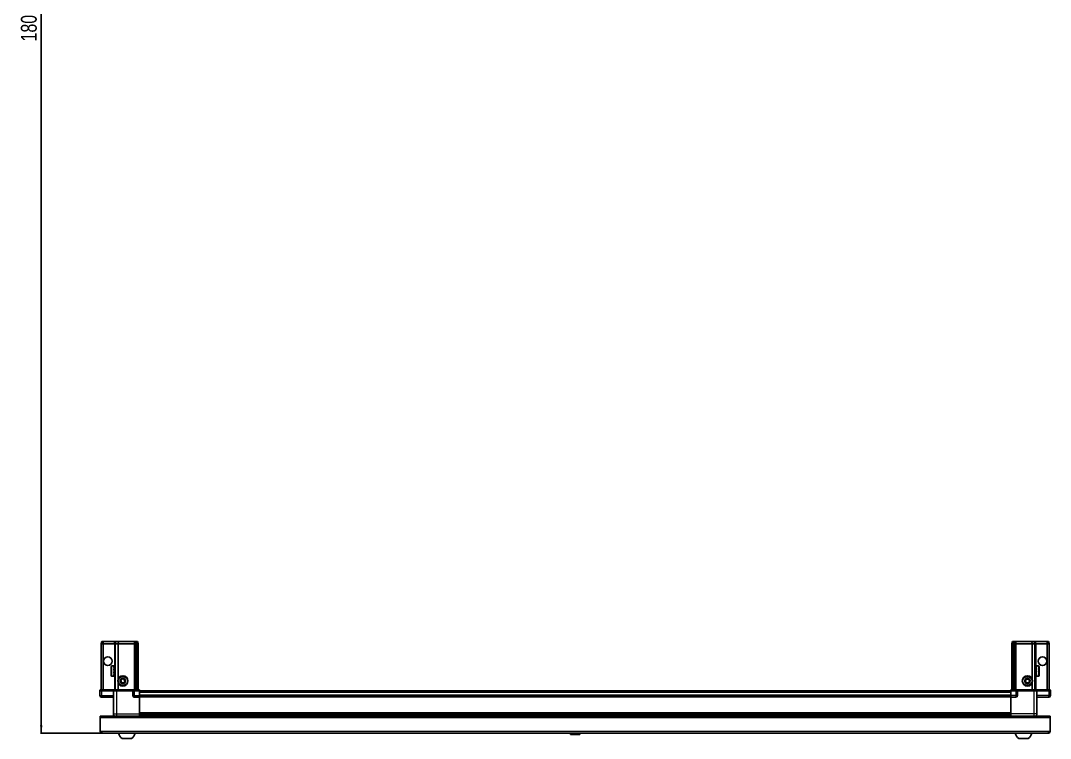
# Model space of a CAD drawing. Header units: millimetres. Extents: x 1319 to 6048, y -1238 to 1765.
# Drawn here: x 1375 to 2675, y -1238 to -331 of the extents above; entities that cross this region are included whole.
import ezdxf

# ---------------------------------------------------------------- set-up
doc = ezdxf.new("R2010")
doc.units = ezdxf.units.MM
doc.layers.add('FORMAT', color=7, linetype='Continuous')
doc.styles.add('SLDTEXTSTYLE0', font='TXT', dxfattribs={"width": 0.75})
doc.dimstyles.new('SLDDIMSTYLE0', dxfattribs={"dimtxt": 20, "dimasz": 10, "dimexe": 0, "dimexo": 0.0625, "dimgap": 5, "dimtad": 2, "dimdec": 1, "dimrnd": 1e-09, "dimzin": 12, "dimdsep": 46, "dimtxsty": 'SLDTEXTSTYLE0', "dimsah": 1, "dimcen": 0.09, "dimadec": 0, "dimazin": 3, "dimtfac": 1, "dimtofl": 0, "dimtmove": 0, "dimatfit": 3, "dimfxl": 0, "dimfrac": 2, "dimtolj": 1, "dimtzin": 12, "dimarcsym": 0})

# ---------------------------------------------------------------- blocks, each defined once
blk = doc.blocks.new('_D_9')
at = {"layer": 'FORMAT'}
for p, q in [((2068.9, 575.4), (1399.7, 575.4)), ((1400.7, 575.4), (1400.7, -1231.6)), ((1477.2, -1231.6), (1399.7, -1231.6))]:
    blk.add_line(p, q, dxfattribs=at)
for points in [[(1400.7, 575.4), (1399.1, 565.4), (1402.2, 565.4)], [(1400.7, -1231.6), (1402.2, -1221.6), (1399.1, -1221.6)]]:
    blk.add_solid(points, dxfattribs=at)
at = {"layer": 'FORMAT', "insert": (1374.9, -357.7), "char_height": 20, "attachment_point": 1, "rotation": 90, "style": 'SLDTEXTSTYLE0'}
blk.add_mtext('1807', dxfattribs=at)

msp = doc.modelspace()

# ---------------------------------------------------------------- linework, layer by layer
at = {"color": 7, "linetype": 'Continuous', "lineweight": 25}
for p, q in [((1476.16, -1118.62), (1476.96, -1115.62)), ((1476.96, -1115.62), (1478.81, -1115.62)), ((1478.66, -1118.62), (1478.81, -1115.62)), ((1478.81, -1115.62), (1493.16, -1115.62)), ((1493.16, -1115.62), (1494.96, -1115.62)), ((1494.16, -1118.62), (1494.96, -1115.62)), ((1494.96, -1115.62), (1497.99, -1115.62)), ((1497.99, -1115.62), (1497.66, -1118.62)), ((1497.99, -1115.62), (1518.16, -1115.62)), ((1518.16, -1115.62), (1519.96, -1115.62)), ((1519.96, -1115.62), (1519.16, -1118.62)), ((1519.96, -1115.62), (1520.7, -1115.62)), ((1520.7, -1115.62), (1520.16, -1118.62)), ((1520.7, -1115.62), (1521.2, -1115.62)), ((1521.2, -1115.62), (1522.35, -1115.62)), ((1521.2, -1115.62), (1521.66, -1118.62)), ((1522.35, -1115.62), (1523.16, -1118.62)), ((2626.96, -1115.62), (2626.16, -1118.62)), ((2628.11, -1115.62), (2626.96, -1115.62)), ((2628.11, -1115.62), (2627.66, -1118.62)), ((2628.61, -1115.62), (2628.11, -1115.62)), ((2628.61, -1115.62), (2629.16, -1118.62)), ((2629.35, -1115.62), (2628.61, -1115.62)), ((2629.35, -1115.62), (2630.16, -1118.62)), ((2631.16, -1115.62), (2629.35, -1115.62)), ((2651.32, -1115.62), (2631.16, -1115.62)), ((2651.32, -1115.62), (2651.66, -1118.62)), ((2654.35, -1115.62), (2651.32, -1115.62)), ((2655.16, -1118.62), (2654.35, -1115.62)), ((2656.16, -1115.62), (2654.35, -1115.62)), ((2670.5, -1115.62), (2656.16, -1115.62)), ((2670.66, -1118.62), (2670.5, -1115.62)), ((2672.35, -1115.62), (2670.5, -1115.62)), ((2673.16, -1118.62), (2672.35, -1115.62)), ((1476.16, -1118.62), (1476.16, -1176.92)), ((1478.66, -1118.62), (1476.16, -1118.62)), ((1493.16, -1118.62), (1478.66, -1118.62)), ((1478.66, -1118.62), (1478.66, -1176.92)), ((1494.16, -1118.62), (1493.16, -1118.62)), ((1497.66, -1118.62), (1494.16, -1118.62)), ((1494.16, -1118.62), (1494.16, -1176.92)), ((1497.66, -1118.62), (1497.66, -1163.12)), ((1518.16, -1118.62), (1497.66, -1118.62)), ((1519.16, -1118.62), (1518.16, -1118.62)), ((1519.16, -1118.62), (1519.16, -1176.92)), ((1520.16, -1118.62), (1519.16, -1118.62)), ((1520.16, -1118.62), (1520.16, -1176.92)), ((1521.66, -1118.62), (1520.16, -1118.62)), ((1521.66, -1118.62), (1521.66, -1176.92)), ((1523.16, -1118.62), (1521.66, -1118.62)), ((1523.16, -1118.62), (1523.16, -1176.92)), ((2626.16, -1118.62), (2627.66, -1118.62)), ((2626.16, -1118.62), (2626.16, -1176.92)), ((2627.66, -1118.62), (2629.16, -1118.62)), ((2627.66, -1118.62), (2627.66, -1176.92)), ((2629.16, -1118.62), (2630.16, -1118.62)), ((2629.16, -1118.62), (2629.16, -1176.92)), ((2630.16, -1118.62), (2630.16, -1176.92)), ((2630.16, -1118.62), (2631.16, -1118.62)), ((2631.16, -1118.62), (2651.66, -1118.62)), ((2651.66, -1118.62), (2651.66, -1163.12)), ((2651.66, -1118.62), (2655.16, -1118.62)), ((2655.16, -1118.62), (2655.16, -1176.92)), ((2655.16, -1118.62), (2656.16, -1118.62)), ((2656.16, -1118.62), (2670.66, -1118.62)), ((2670.66, -1118.62), (2673.16, -1118.62)), ((2670.66, -1118.62), (2670.66, -1176.92)), ((2673.16, -1118.62), (2673.16, -1176.92)), ((1488.96, -1158.82), (1488.96, -1147.42)), ((1492.16, -1146.62), (1489.76, -1146.62)), ((1492.16, -1146.62), (1492.16, -1146.63)), ((1492.16, -1146.63), (1492.66, -1146.63)), ((1492.16, -1146.81), (1492.66, -1146.81)), ((1492.16, -1146.81), (1492.16, -1147.03)), ((1492.16, -1147.03), (1492.66, -1147.03)), ((1492.16, -1147.61), (1492.66, -1147.61)), ((1492.16, -1147.61), (1492.16, -1148.03)), ((1492.16, -1148.03), (1492.66, -1148.03)), ((1492.16, -1148.94), (1492.66, -1148.94)), ((1492.16, -1148.94), (1492.16, -1149.53)), ((1492.16, -1149.53), (1492.66, -1149.53)), ((1492.16, -1150.68), (1492.66, -1150.68)), ((1492.16, -1150.68), (1492.16, -1151.38)), ((1492.16, -1151.38), (1492.66, -1151.38)), ((1492.16, -1152.67), (1492.66, -1152.67)), ((1492.16, -1152.67), (1492.16, -1153.4)), ((1492.16, -1152.81), (1492.66, -1152.81)), ((1492.16, -1153.31), (1492.66, -1153.31)), ((1492.16, -1153.4), (1492.66, -1153.4)), ((1492.16, -1154.69), (1492.66, -1154.69)), ((1492.16, -1154.69), (1492.16, -1155.4)), ((1492.16, -1155.4), (1492.66, -1155.4)), ((1492.16, -1156.56), (1492.66, -1156.56)), ((1492.16, -1156.56), (1492.16, -1157.17)), ((1492.66, -1146.81), (1492.66, -1146.63)), ((1492.66, -1147.03), (1492.66, -1146.81)), ((1492.66, -1147.61), (1492.66, -1147.03)), ((1492.66, -1148.03), (1492.66, -1147.61)), ((1492.66, -1148.94), (1492.66, -1148.03)), ((1492.76, -1148.72), (1492.66, -1148.72)), ((1492.66, -1149.53), (1492.66, -1148.94)), ((1492.66, -1150.68), (1492.66, -1149.53)), ((1492.66, -1151.38), (1492.66, -1150.68)), ((1492.66, -1152.67), (1492.66, -1151.38)), ((1492.66, -1152.81), (1492.66, -1152.67)), ((1492.66, -1153.4), (1492.66, -1153.31)), ((1492.66, -1154.69), (1492.66, -1153.4)), ((1492.66, -1155.4), (1492.66, -1154.69)), ((1492.66, -1156.56), (1492.66, -1155.4)), ((1492.66, -1157.17), (1492.66, -1156.56)), ((1492.76, -1157.52), (1492.76, -1148.72)), ((1493.64, -1149.81), (1493.16, -1149.12)), ((1493.16, -1157.12), (1493.16, -1149.12)), ((1493.16, -1157.12), (1493.64, -1156.43)), ((1494.12, -1149.12), (1493.64, -1149.81)), ((1493.64, -1156.43), (1493.64, -1149.81)), ((1493.64, -1156.43), (1494.12, -1157.12)), ((1494.16, -1149.12), (1494.12, -1149.12)), ((1494.12, -1157.12), (1494.12, -1149.12)), ((2655.19, -1149.12), (2655.16, -1149.12)), ((2655.67, -1149.81), (2655.19, -1149.12)), ((2655.19, -1149.12), (2655.19, -1157.12)), ((2655.19, -1157.12), (2655.67, -1156.43)), ((2656.16, -1149.12), (2655.67, -1149.81)), ((2655.67, -1149.81), (2655.67, -1156.43)), ((2655.67, -1156.43), (2656.16, -1157.12)), ((2656.16, -1149.12), (2656.16, -1157.12)), ((2656.66, -1148.72), (2656.56, -1148.72)), ((2656.56, -1148.72), (2656.56, -1157.52)), ((2659.56, -1146.62), (2656.66, -1146.62)), ((2657.16, -1146.62), (2656.66, -1146.62)), ((2656.66, -1146.62), (2656.66, -1146.67)), ((2656.66, -1146.67), (2656.66, -1146.95)), ((2657.16, -1146.67), (2656.66, -1146.67)), ((2657.16, -1146.95), (2656.66, -1146.95)), ((2656.66, -1146.95), (2656.66, -1147.23)), ((2657.16, -1147.23), (2656.66, -1147.23)), ((2656.66, -1147.23), (2656.66, -1147.89)), ((2657.16, -1147.89), (2656.66, -1147.89)), ((2656.66, -1147.89), (2656.66, -1148.36)), ((2656.66, -1148.36), (2656.66, -1149.34)), ((2657.16, -1148.36), (2656.66, -1148.36)), ((2657.16, -1149.34), (2656.66, -1149.34)), ((2656.66, -1149.34), (2656.66, -1149.96)), ((2656.66, -1149.96), (2656.66, -1151.16)), ((2657.16, -1149.96), (2656.66, -1149.96)), ((2657.16, -1151.16), (2656.66, -1151.16)), ((2656.66, -1151.16), (2656.66, -1151.79)), ((2657.16, -1151.79), (2656.66, -1151.79)), ((2656.66, -1151.87), (2656.66, -1153.17)), ((2657.16, -1151.87), (2656.66, -1151.87)), ((2657.16, -1153.17), (2656.66, -1153.17)), ((2657.16, -1153.65), (2656.66, -1153.65)), ((2656.66, -1153.65), (2656.66, -1153.91)), ((2656.66, -1153.91), (2656.66, -1155.17)), ((2657.16, -1153.91), (2656.66, -1153.91)), ((2657.16, -1155.17), (2656.66, -1155.17)), ((2656.66, -1155.17), (2656.66, -1155.86)), ((2656.66, -1155.86), (2656.66, -1156.98)), ((2657.16, -1155.86), (2656.66, -1155.86)), ((2657.16, -1156.98), (2656.66, -1156.98)), ((2656.66, -1156.98), (2656.66, -1157.55)), ((2657.16, -1146.67), (2657.16, -1146.62)), ((2657.16, -1147.23), (2657.16, -1146.95)), ((2657.16, -1148.36), (2657.16, -1147.89)), ((2657.16, -1149.96), (2657.16, -1149.34)), ((2657.16, -1151.87), (2657.16, -1151.16)), ((2657.16, -1153.91), (2657.16, -1153.17)), ((2657.16, -1155.86), (2657.16, -1155.17)), ((2657.16, -1157.55), (2657.16, -1156.98)), ((2660.36, -1147.42), (2660.36, -1158.82)), ((1489.76, -1159.62), (1492.16, -1159.62)), ((1492.16, -1157.17), (1492.66, -1157.17)), ((1492.16, -1158.1), (1492.66, -1158.1)), ((1492.16, -1158.1), (1492.16, -1158.54)), ((1492.16, -1158.54), (1492.66, -1158.54)), ((1492.16, -1159.15), (1492.66, -1159.15)), ((1492.16, -1159.15), (1492.16, -1159.38)), ((1492.16, -1159.38), (1492.66, -1159.38)), ((1492.16, -1159.6), (1492.66, -1159.6)), ((1492.16, -1159.6), (1492.16, -1159.62)), ((1492.16, -1159.61), (1492.66, -1159.61)), ((1492.66, -1158.1), (1492.66, -1157.17)), ((1492.66, -1157.52), (1492.76, -1157.52)), ((1492.66, -1158.54), (1492.66, -1158.1)), ((1492.66, -1159.15), (1492.66, -1158.54)), ((1492.66, -1159.38), (1492.66, -1159.15)), ((1492.66, -1159.6), (1492.66, -1159.38)), ((1492.66, -1159.61), (1492.66, -1159.6)), ((1494.12, -1157.12), (1494.16, -1157.12)), ((1497.66, -1168.12), (1497.66, -1176.92)), ((2651.66, -1168.12), (2651.66, -1176.92)), ((2655.16, -1157.12), (2655.19, -1157.12)), ((2656.56, -1157.52), (2656.66, -1157.52)), ((2656.66, -1157.55), (2656.66, -1158.41)), ((2657.16, -1157.55), (2656.66, -1157.55)), ((2657.16, -1158.41), (2656.66, -1158.41)), ((2656.66, -1158.41), (2656.66, -1158.8)), ((2656.66, -1158.8), (2656.66, -1159.32)), ((2657.16, -1158.8), (2656.66, -1158.8)), ((2657.16, -1159.32), (2656.66, -1159.32)), ((2656.66, -1159.32), (2656.66, -1159.5)), ((2656.66, -1159.5), (2656.66, -1159.62)), ((2657.16, -1159.5), (2656.66, -1159.5)), ((2656.66, -1159.62), (2659.56, -1159.62)), ((2657.16, -1158.8), (2657.16, -1158.41)), ((2657.16, -1159.5), (2657.16, -1159.32)), ((1475.16, -1176.92), (1474.66, -1177.79)), ((1474.66, -1178.12), (1474.66, -1177.79)), ((1474.66, -1178.12), (1476.66, -1178.12)), ((1474.66, -1178.12), (1474.66, -1184.12)), ((1476.66, -1176.92), (1475.16, -1176.92)), ((1476.66, -1176.92), (1491.46, -1176.92)), ((1491.46, -1178.12), (1476.66, -1178.12)), ((1476.66, -1178.12), (1491.46, -1178.12)), ((1491.46, -1176.92), (1491.66, -1176.92)), ((1491.66, -1178.12), (1491.46, -1178.12)), ((1491.66, -1178.12), (1491.66, -1176.92)), ((1491.66, -1176.92), (1495.66, -1176.92)), ((1495.66, -1178.12), (1491.66, -1178.12)), ((1491.66, -1178.12), (1491.66, -1207.12)), ((1495.66, -1176.92), (1515.96, -1176.92)), ((1515.96, -1178.12), (1495.66, -1178.12)), ((1515.96, -1176.92), (1516.16, -1176.92)), ((1516.16, -1178.12), (1515.96, -1178.12)), ((1516.16, -1178.12), (1516.16, -1176.92)), ((1516.83, -1176.92), (1516.16, -1176.92)), ((1516.16, -1178.12), (1518.16, -1178.12)), ((1516.16, -1178.12), (1516.16, -1184.12)), ((1516.83, -1176.92), (1524.66, -1176.92)), ((1524.66, -1177.79), (1518.16, -1177.79)), ((1524.66, -1178.12), (1518.16, -1178.12)), ((1518.16, -1178.12), (1524.66, -1178.12)), ((1524.66, -1176.92), (1524.66, -1177.79)), ((1524.66, -1177.79), (1524.66, -1177.79)), ((1524.66, -1178.12), (1524.66, -1177.79)), ((1524.66, -1178.12), (1524.66, -1178.12)), ((1524.66, -1178.12), (1524.66, -1184.12)), ((2624.66, -1178.27), (1524.66, -1178.27)), ((2624.66, -1177.79), (2624.66, -1176.92)), ((2624.66, -1176.92), (2632.48, -1176.92)), ((2631.16, -1177.79), (2624.66, -1177.79)), ((2624.66, -1178.12), (2624.66, -1177.79)), ((2631.16, -1178.12), (2624.66, -1178.12)), ((2624.66, -1178.12), (2624.66, -1184.12)), ((2631.16, -1178.12), (2633.16, -1178.12)), ((2633.16, -1178.12), (2631.16, -1178.12)), ((2633.16, -1176.92), (2632.48, -1176.92)), ((2633.16, -1178.12), (2633.16, -1176.92)), ((2633.16, -1176.92), (2633.36, -1176.92)), ((2633.36, -1178.12), (2633.16, -1178.12)), ((2633.16, -1178.12), (2633.16, -1184.12)), ((2633.36, -1176.92), (2653.66, -1176.92)), ((2653.66, -1178.12), (2633.36, -1178.12)), ((2653.66, -1176.92), (2657.66, -1176.92)), ((2657.66, -1178.12), (2653.66, -1178.12)), ((2657.66, -1178.12), (2657.66, -1176.92)), ((2657.66, -1176.92), (2657.86, -1176.92)), ((2657.86, -1178.12), (2657.66, -1178.12)), ((2657.66, -1178.12), (2657.66, -1207.12)), ((2657.86, -1176.92), (2672.66, -1176.92)), ((2672.66, -1178.12), (2657.86, -1178.12)), ((2674.16, -1176.92), (2672.66, -1176.92)), ((2672.66, -1178.12), (2674.66, -1178.12)), ((2674.66, -1177.79), (2674.16, -1176.92)), ((2674.66, -1177.79), (2674.16, -1176.92)), ((2674.66, -1178.12), (2674.66, -1177.79)), ((2674.66, -1178.12), (2674.66, -1177.79)), ((2674.66, -1178.12), (2674.66, -1178.12)), ((2674.66, -1178.12), (2674.66, -1184.12)), ((1491.66, -1186.12), (1476.66, -1186.12)), ((1524.66, -1186.12), (1518.16, -1186.12)), ((1524.66, -1184.12), (1524.66, -1186.12)), ((2624.66, -1185.47), (1524.66, -1185.47)), ((1524.66, -1207.12), (1524.66, -1186.12)), ((2624.66, -1184.12), (2624.66, -1186.12)), ((2624.66, -1186.12), (2631.16, -1186.12)), ((2624.66, -1207.12), (2624.66, -1186.12)), ((2657.66, -1186.12), (2672.66, -1186.12)), ((1524.66, -1208.14), (2624.66, -1208.14)), ((1524.66, -1208.18), (2624.66, -1208.18)), ((1475.16, -1210.12), (2674.16, -1210.12)), ((1475.16, -1212.22), (1475.16, -1210.12)), ((1475.16, -1229.52), (1475.16, -1212.22)), ((1490.16, -1210.02), (1477.26, -1210.02)), ((1490.16, -1210.02), (1490.16, -1210.12)), ((1548.53, -1209.97), (1524.66, -1209.97)), ((1543.16, -1210.12), (1543.16, -1209.97)), ((1543.2, -1210.12), (1543.2, -1209.97)), ((1543.47, -1210.12), (1543.47, -1209.97)), ((1543.73, -1210.12), (1543.73, -1209.97)), ((1544.38, -1210.12), (1544.38, -1209.97)), ((1544.84, -1210.12), (1544.84, -1209.97)), ((1545.81, -1210.12), (1545.81, -1209.97)), ((1546.43, -1210.12), (1546.43, -1209.97)), ((1547.62, -1210.12), (1547.62, -1209.97)), ((1548.28, -1210.12), (1548.28, -1209.97)), ((1548.33, -1210.12), (1548.33, -1209.97)), ((1549.62, -1209.97), (1548.53, -1209.97)), ((1550.35, -1209.97), (1549.62, -1209.97)), ((1549.62, -1210.12), (1549.62, -1209.97)), ((1549.62, -1209.97), (1549.62, -1209.97)), ((1549.63, -1210.12), (1549.63, -1209.97)), ((1550.13, -1210.12), (1550.13, -1209.97)), ((1550.36, -1209.97), (1550.35, -1209.97)), ((1550.36, -1210.12), (1550.36, -1209.97)), ((1550.78, -1209.97), (1550.36, -1209.97)), ((2598.53, -1209.97), (1550.78, -1209.97)), ((1551.63, -1210.12), (1551.63, -1209.97)), ((1552.32, -1210.12), (1552.32, -1209.97)), ((1553.45, -1210.12), (1553.45, -1209.97)), ((1554.02, -1210.12), (1554.02, -1209.97)), ((1554.9, -1210.12), (1554.9, -1209.97)), ((1555.3, -1210.12), (1555.3, -1209.97)), ((1555.83, -1210.12), (1555.83, -1209.97)), ((1556.02, -1210.12), (1556.02, -1209.97)), ((1556.16, -1210.12), (1556.16, -1209.97)), ((2593.16, -1210.12), (2593.16, -1209.97)), ((2593.33, -1210.12), (2593.33, -1209.97)), ((2593.54, -1210.12), (2593.54, -1209.97)), ((2594.1, -1210.12), (2594.1, -1209.97)), ((2594.52, -1210.12), (2594.52, -1209.97)), ((2595.42, -1210.12), (2595.42, -1209.97)), ((2596, -1210.12), (2596, -1209.97)), ((2597.15, -1210.12), (2597.15, -1209.97)), ((2597.84, -1210.12), (2597.84, -1209.97)), ((2599.12, -1209.97), (2598.53, -1209.97)), ((2599.12, -1210.12), (2599.12, -1209.97)), ((2599.13, -1209.97), (2599.12, -1209.97)), ((2599.86, -1209.97), (2599.13, -1209.97)), ((2599.29, -1210.12), (2599.29, -1209.97)), ((2599.79, -1210.12), (2599.79, -1209.97)), ((2599.86, -1210.12), (2599.86, -1209.97)), ((2600.78, -1209.97), (2599.86, -1209.97)), ((2599.86, -1209.97), (2599.86, -1209.97)), ((2624.66, -1209.97), (2600.78, -1209.97)), ((2601.15, -1210.12), (2601.15, -1209.97)), ((2601.86, -1210.12), (2601.86, -1209.97)), ((2603.03, -1210.12), (2603.03, -1209.97)), ((2603.64, -1210.12), (2603.64, -1209.97)), ((2604.58, -1210.12), (2604.58, -1209.97)), ((2605.03, -1210.12), (2605.03, -1209.97)), ((2605.65, -1210.12), (2605.65, -1209.97)), ((2605.9, -1210.12), (2605.9, -1209.97)), ((2606.14, -1210.12), (2606.14, -1209.97)), ((2606.15, -1210.12), (2606.15, -1209.97)), ((2659.16, -1210.02), (2659.16, -1210.12)), ((2659.16, -1210.02), (2672.06, -1210.02)), ((2674.16, -1210.12), (2674.16, -1212.22)), ((2674.16, -1212.22), (2674.16, -1229.52)), ((1477.26, -1229.52), (1475.16, -1229.52)), ((1477.26, -1229.52), (1477.26, -1231.62)), ((2672.06, -1231.62), (1477.26, -1231.62)), ((2069.86, -1231.62), (2068.87, -1232.6)), ((2068.87, -1232.6), (2068.87, -1233.12)), ((2080.44, -1232.6), (2068.87, -1232.6)), ((2080.44, -1233.12), (2068.87, -1233.12)), ((2080.44, -1232.6), (2079.46, -1231.62)), ((2080.44, -1233.12), (2080.44, -1232.6)), ((2674.16, -1229.52), (2672.06, -1229.52)), ((2672.06, -1231.62), (2672.06, -1229.52)), ((1502.66, -1238.22), (1514.66, -1238.22)), ((2634.66, -1238.22), (2646.66, -1238.22))]:
    msp.add_line(p, q, dxfattribs=at)
at = {"color": 8, "linetype": 'Continuous', "lineweight": 18}
for p, q in [((1493.16, -1118.62), (1493.16, -1115.62)), ((1518.16, -1115.62), (1518.16, -1118.62)), ((2631.16, -1115.62), (2631.16, -1118.62)), ((2656.16, -1118.62), (2656.16, -1115.62)), ((1493.16, -1118.62), (1493.16, -1149.12)), ((1518.16, -1118.62), (1518.16, -1176.92)), ((2631.16, -1118.62), (2631.16, -1176.92)), ((2656.16, -1118.62), (2656.16, -1149.12)), ((1489.76, -1159.62), (1489.76, -1146.62)), ((2659.56, -1146.62), (2659.56, -1159.62)), ((1493.16, -1157.12), (1493.16, -1176.92)), ((2656.16, -1157.12), (2656.16, -1176.92)), ((1476.66, -1178.12), (1476.66, -1176.92)), ((1476.66, -1178.12), (1476.66, -1184.12)), ((1491.46, -1178.12), (1491.46, -1176.92)), ((1495.66, -1178.12), (1495.66, -1176.92)), ((1495.66, -1178.12), (1495.66, -1207.12)), ((1515.96, -1178.12), (1515.96, -1176.92)), ((1518.16, -1178.12), (1518.16, -1177.79)), ((1518.16, -1178.12), (1518.16, -1184.12)), ((1524.66, -1178.12), (1524.66, -1177.79)), ((2624.66, -1180.27), (1524.66, -1180.27)), ((2631.16, -1178.12), (2631.16, -1177.79)), ((2631.16, -1178.12), (2631.16, -1184.12)), ((2633.36, -1176.92), (2633.36, -1178.12)), ((2653.66, -1178.12), (2653.66, -1176.92)), ((2653.66, -1178.12), (2653.66, -1207.12)), ((2657.86, -1176.92), (2657.86, -1178.12)), ((2672.66, -1178.12), (2672.66, -1176.92)), ((2672.66, -1178.12), (2672.66, -1184.12)), ((1474.66, -1184.12), (1476.66, -1184.12)), ((1476.66, -1184.12), (1491.66, -1184.12)), ((1476.66, -1186.12), (1476.66, -1184.12)), ((1516.16, -1184.12), (1518.16, -1184.12)), ((1518.16, -1184.12), (1524.66, -1184.12)), ((1518.16, -1184.12), (1518.16, -1186.12)), ((2624.66, -1183.47), (1524.66, -1183.47)), ((2624.66, -1186.12), (1524.66, -1186.12)), ((2631.16, -1184.12), (2624.66, -1184.12)), ((2633.16, -1184.12), (2631.16, -1184.12)), ((2631.16, -1184.12), (2631.16, -1186.12)), ((2672.66, -1184.12), (2657.66, -1184.12)), ((2674.66, -1184.12), (2672.66, -1184.12)), ((2672.66, -1186.12), (2672.66, -1184.12)), ((1495.66, -1207.12), (1524.66, -1207.12)), ((1524.66, -1205.52), (2624.66, -1205.52)), ((2624.66, -1206.94), (1524.66, -1206.94)), ((2653.66, -1207.12), (2624.66, -1207.12)), ((2674.16, -1212.22), (1475.16, -1212.22)), ((1477.26, -1210.12), (1477.26, -1210.02)), ((1524.66, -1209.38), (2624.66, -1209.38)), ((2672.06, -1210.12), (2672.06, -1210.02)), ((2672.06, -1229.52), (1477.26, -1229.52))]:
    msp.add_line(p, q, dxfattribs=at)
at = {"color": 7, "linetype": 'Continuous', "lineweight": 25, "flags": 128}
for points in [[(1477.26, -1210.02), (1476.85, -1210.06), (1476.62, -1210.12)], [(2672.7, -1210.12), (2672.47, -1210.06), (2672.06, -1210.02)]]:
    msp.add_lwpolyline(points, dxfattribs=at)
at = {"color": 7, "linetype": 'Continuous', "lineweight": 25}
for centre, radius in [((1484.66, -1140.62), 5.5), ((2664.66, -1140.62), 5.5), ((1503.66, -1165.62), 6.5), ((1503.66, -1165.62), 3.46), ((2645.66, -1165.62), 6.5), ((2645.66, -1165.62), 3.46)]:
    msp.add_circle(centre, radius, dxfattribs=at)
at = {"color": 8, "linetype": 'Continuous', "lineweight": 18}
for centre in [(1503.66, -1165.62), (2645.66, -1165.62)]:
    msp.add_circle(centre, 5.7, dxfattribs=at)
at = {"color": 7, "linetype": 'Continuous', "lineweight": 25}
for centre, radius, start, end in [((1489.76, -1147.42), 0.8, 90, 180), ((1493.16, -1148.72), 0.4, 180, 270), ((2656.16, -1148.72), 0.4, 270, 360), ((2659.56, -1147.42), 0.8, 0, 90), ((1489.76, -1158.82), 0.8, 180, 270), ((1493.16, -1157.52), 0.4, 90, 180), ((1503.66, -1165.62), 2.5, 147.37605, 207.37605), ((1503.66, -1165.62), 2.5, 207.37605, 267.37605), ((1503.66, -1165.62), 2.5, 87.37605, 147.37605), ((1503.66, -1165.62), 2.5, 267.37605, 327.37605), ((1503.66, -1165.62), 2.5, 27.37605, 87.37605), ((1503.66, -1165.62), 2.5, 327.37605, 27.37605), ((2645.66, -1165.62), 2.5, 134.67671, 194.67671), ((2645.66, -1165.62), 2.5, 194.67671, 254.67671), ((2645.66, -1165.62), 2.5, 74.67671, 134.67671), ((2645.66, -1165.62), 2.5, 254.67671, 314.67671), ((2645.66, -1165.62), 2.5, 14.67671, 74.67671), ((2645.66, -1165.62), 2.5, 314.67671, 14.67671), ((2656.16, -1157.52), 0.4, 0, 90), ((2659.56, -1158.82), 0.8, 270, 360), ((1476.66, -1184.12), 2, 180, 270), ((1518.16, -1184.12), 2, 180, 270), ((2631.16, -1184.12), 2, 270, 0), ((2672.66, -1184.12), 2, 270, 0), ((1477.26, -1229.52), 2.1, 180, 270), ((1477.26, -1229.52), 0.6, 180, 270), ((1509.68, -1228.6), 11.91, 194.70035, 233.8734), ((1507.63, -1228.6), 11.91, 306.1266, 345.29965), ((2641.68, -1228.6), 11.91, 194.70035, 233.8734), ((2639.63, -1228.6), 11.91, 306.1266, 345.29965), ((2672.06, -1229.52), 2.1, 270, 360), ((2672.06, -1229.52), 0.6, 270, 0)]:
    msp.add_arc(centre, radius, start, end, dxfattribs=at)
for centre, start_param, end_param in [((1518.16, -1174.32), 2.4188584, 3.1415927), ((2631.16, -1174.32), 3.1415927, 3.8643269)]:
    msp.add_ellipse(centre, major_axis=(0, 3.46), ratio=0.5773503, start_param=start_param, end_param=end_param, dxfattribs=at)
for points, knots in [([(1500.77, -1165.49), (1501.05, -1165.05), (1501.57, -1164.24), (1502.09, -1163.43), (1502.33, -1163.06)], [0, 0, 0, 0, 0.53468586, 1, 1, 1, 1]), ([(1502.1, -1168.05), (1502.04, -1167.94), (1501.77, -1167.41), (1501.31, -1166.52), (1500.93, -1165.79), (1500.77, -1165.49)], [0, 0, 0, 0, 0.1331247, 0.6370994, 1, 1, 1, 1]), ([(1504.98, -1168.18), (1504.47, -1168.16), (1503.51, -1168.11), (1502.55, -1168.07), (1502.1, -1168.05)], [0, 0, 0, 0, 0.5346859, 1, 1, 1, 1]), ([(1502.33, -1163.06), (1502.85, -1163.08), (1503.81, -1163.12), (1504.77, -1163.17), (1505.21, -1163.19)], [0, 0, 0, 0, 0.5346859, 1, 1, 1, 1]), ([(1506.54, -1165.75), (1506.26, -1166.19), (1505.74, -1167), (1505.23, -1167.81), (1504.98, -1168.18)], [0, 0, 0, 0, 0.5346859, 1, 1, 1, 1]), ([(1505.21, -1163.19), (1505.37, -1163.49), (1505.75, -1164.23), (1506.21, -1165.11), (1506.48, -1165.64), (1506.54, -1165.75)], [0, 0, 0, 0, 0.3629006, 0.8668753, 1, 1, 1, 1]), ([(2642.87, -1164.86), (2643.24, -1164.49), (2643.93, -1163.82), (2644.61, -1163.14), (2644.93, -1162.83)], [0, 0, 0, 0, 0.5346859, 1, 1, 1, 1]), ([(2643.6, -1167.65), (2643.52, -1167.32), (2643.31, -1166.52), (2643.06, -1165.56), (2642.9, -1164.98), (2642.87, -1164.86)], [0, 0, 0, 0, 0.36290056, 0.86687533, 1, 1, 1, 1]), ([(2646.39, -1168.41), (2645.89, -1168.28), (2644.96, -1168.02), (2644.04, -1167.77), (2643.6, -1167.65)], [0, 0, 0, 0, 0.53468586, 1, 1, 1, 1]), ([(2644.93, -1162.83), (2645.42, -1162.96), (2646.35, -1163.22), (2647.28, -1163.47), (2647.71, -1163.59)], [0, 0, 0, 0, 0.5346859, 1, 1, 1, 1]), ([(2648.44, -1166.38), (2648.07, -1166.74), (2647.39, -1167.42), (2646.71, -1168.1), (2646.39, -1168.41)], [0, 0, 0, 0, 0.5346859, 1, 1, 1, 1]), ([(2647.71, -1163.59), (2647.74, -1163.71), (2647.89, -1164.29), (2648.15, -1165.25), (2648.35, -1166.05), (2648.44, -1166.38)], [0, 0, 0, 0, 0.13312467, 0.63709944, 1, 1, 1, 1]), ([(1491.66, -1207.12), (1491.7, -1207.56), (1491.78, -1208.24), (1492.21, -1209.05), (1492.67, -1209.61), (1493.07, -1209.97), (1493.33, -1210.1), (1493.38, -1210.12)], [0, 0, 0, 0, 0.3630185, 0.5584377, 0.7580039, 0.9575702, 1, 1, 1, 1]), ([(1524.66, -1207.12), (1524.66, -1207.51), (1524.66, -1208.31), (1524.66, -1209.32), (1524.66, -1209.95), (1524.66, -1210.11), (1524.66, -1210.12)], [0, 0, 0, 0, 0.32552014, 0.65104028, 0.97656042, 1, 1, 1, 1]), ([(2624.66, -1207.12), (2624.66, -1207.51), (2624.66, -1208.31), (2624.66, -1209.32), (2624.66, -1209.95), (2624.66, -1210.11), (2624.66, -1210.12)], [0, 0, 0, 0, 0.3255201, 0.6510403, 0.9765604, 1, 1, 1, 1]), ([(2657.66, -1207.12), (2657.61, -1207.56), (2657.54, -1208.24), (2657.1, -1209.05), (2656.65, -1209.61), (2656.24, -1209.97), (2655.98, -1210.1), (2655.94, -1210.12)], [0, 0, 0, 0, 0.3630185, 0.5584377, 0.7580039, 0.9575702, 1, 1, 1, 1])]:
    msp.add_open_spline(points, degree=3, knots=knots, dxfattribs=at)
at = {"color": 8, "linetype": 'Continuous', "lineweight": 18}
for points in [[(1491.66, -1207.12), (1491.72, -1207.12), (1491.84, -1207.12), (1492.76, -1207.12), (1494.08, -1207.12), (1495.13, -1207.12), (1495.66, -1207.12)], [(2657.66, -1207.12), (2657.6, -1207.12), (2657.48, -1207.12), (2656.55, -1207.12), (2655.23, -1207.12), (2654.18, -1207.12), (2653.66, -1207.12)]]:
    msp.add_open_spline(points, degree=3, dxfattribs=at)
for points, knots in [([(1495.66, -1207.12), (1495.66, -1207.56), (1495.66, -1208.24), (1495.66, -1209.05), (1495.66, -1209.61), (1495.66, -1209.97), (1495.66, -1210.1), (1495.66, -1210.12)], [0, 0, 0, 0, 0.3630185, 0.5584377, 0.7580039, 0.9575702, 1, 1, 1, 1]), ([(2653.66, -1207.12), (2653.66, -1207.56), (2653.66, -1208.24), (2653.66, -1209.05), (2653.66, -1209.61), (2653.66, -1209.97), (2653.66, -1210.1), (2653.66, -1210.12)], [0, 0, 0, 0, 0.36301846, 0.55843766, 0.75800394, 0.95757021, 1, 1, 1, 1])]:
    msp.add_open_spline(points, degree=3, knots=knots, dxfattribs=at)

# ---------------------------------------------------------------- dimensions: what is measured, and where the dimension line sits
at = {"layer": 'FORMAT'}
dim = msp.add_linear_dim(base=(1400.66, -1231.62), p1=(2068.87, 575.38), p2=(1477.26, -1231.62), angle=90, dimstyle='SLDDIMSTYLE0', dxfattribs=at)
dim.commit()
dim.dimension.update_dxf_attribs({"geometry": '_D_9', "text_midpoint": (1400.66, -328.12), "dimtype": 160})

doc.saveas('drawing.dxf')
